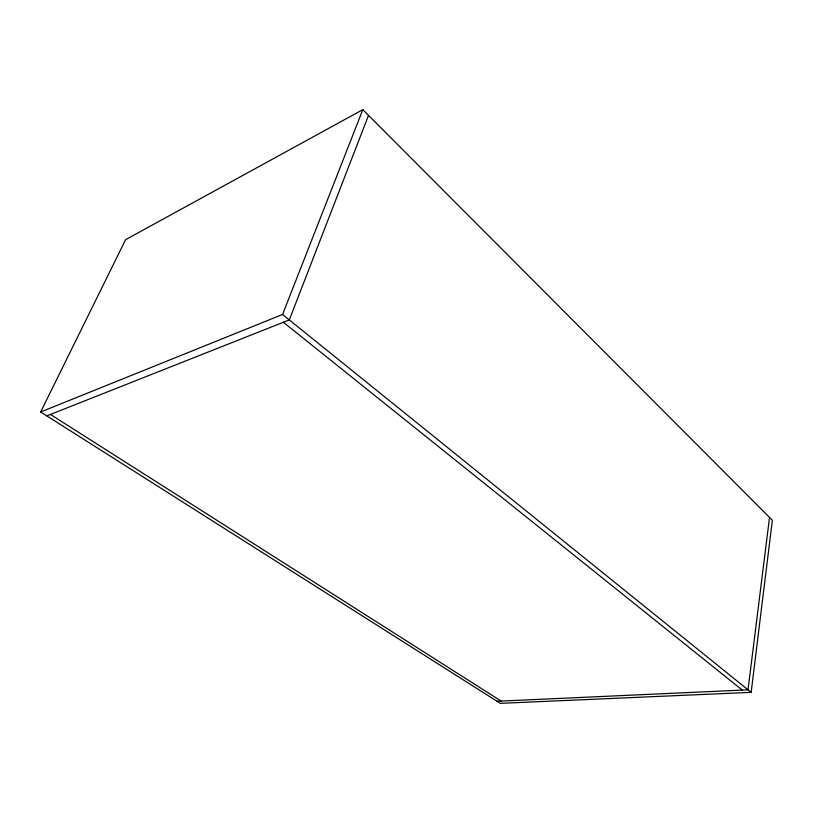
<?xml version="1.0" encoding="UTF-8"?>
<svg xmlns="http://www.w3.org/2000/svg" width="813" height="813" viewBox="0 0 813 813"><rect width="100%" height="100%" fill="white"/><g stroke="black" fill="none" stroke-linecap="round" stroke-linejoin="round"><path stroke-width="1.22" d="M751.151 692.341L772.35 520.259L362.822 109.653L125.598 239.672L40.65 411.988L500.32 703.347L751.151 692.341L282.558 314.489L40.65 411.988M769.525 517.424L748.021 689.831L497.028 701.263M368.523 115.365L289.306 319.926L46.808 415.89M282.558 314.489L362.822 109.653M50.477 414.447L501.093 701.07M283.381 322.273L742.299 690.085"/></g></svg>
